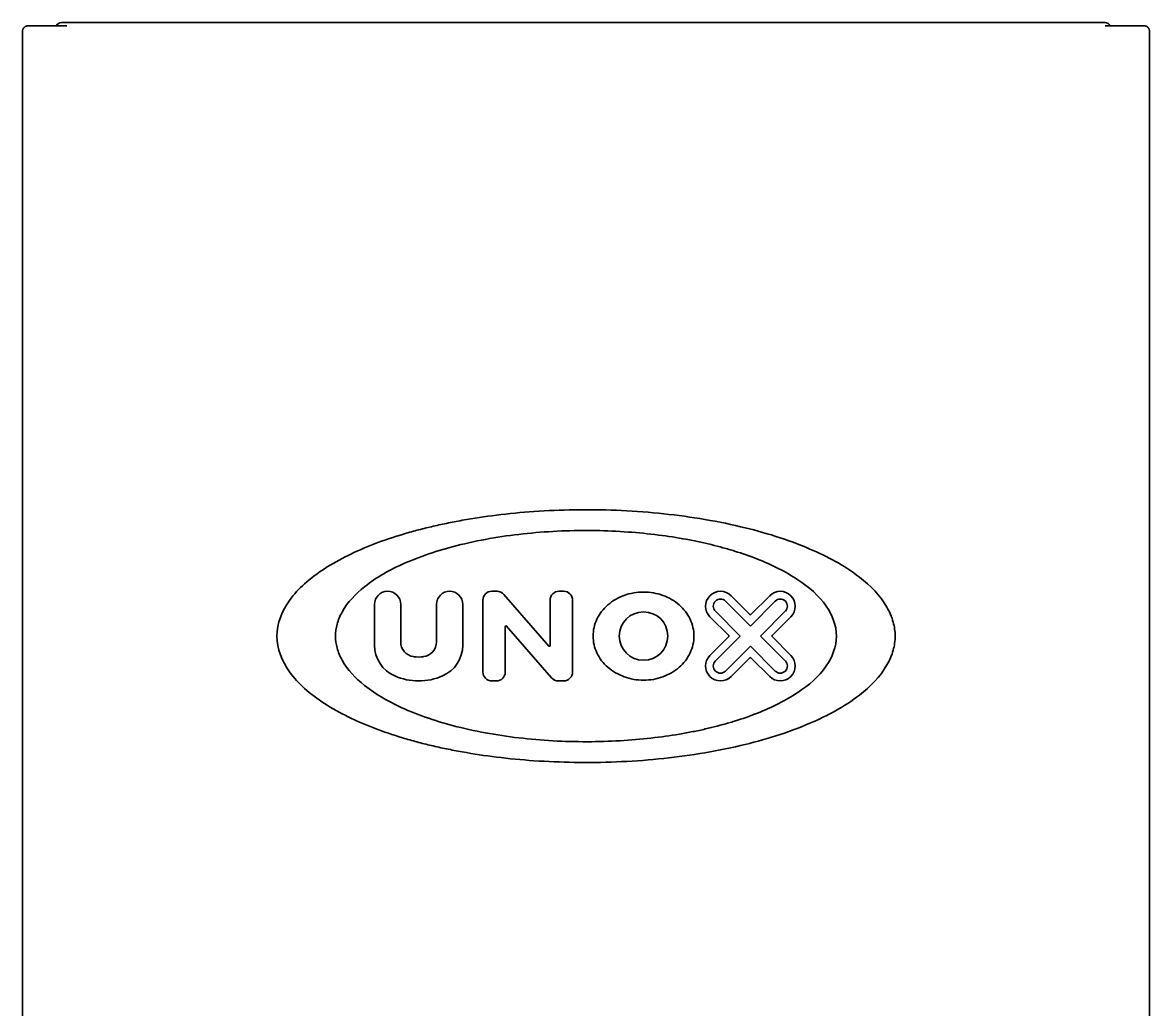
# Model space of a CAD drawing. Extents: x 6327 to 10269, y -393 to 3204.
# Drawn here: x 6640.1 to 6843.1, y 1448.9 to 1626.8 of the extents above; entities that cross this region are included whole.
import ezdxf

# ---------------------------------------------------------------- set-up
doc = ezdxf.new("R2010")
doc.units = 0
doc.header["$LTSCALE"] = 5
doc.layers.add('1', color=7, linetype='CONTINUOUS', true_color=0xffffff)

msp = doc.modelspace()

# ---------------------------------------------------------------- linework, layer by layer
at = {"layer": '1', "color": 7, "linetype": 'Continuous', "lineweight": 35}
for p, q in [((6648.07, 1626.23), (6641.02, 1626.23)), ((6647.07, 1626.83), (6835.07, 1626.83)), ((6842.13, 1626.23), (6835.07, 1626.23)), ((6640.07, 1389.22), (6640.07, 1625.27)), ((6843.07, 1625.27), (6843.07, 1389.22)), ((6723, 1522.69), (6723, 1509.77)), ((6725.55, 1524.3), (6724.61, 1524.3)), ((6734.88, 1514.42), (6726.77, 1523.75)), ((6735.11, 1522.69), (6735.11, 1514.51)), ((6737.53, 1524.3), (6736.73, 1524.3)), ((6739.15, 1509.77), (6739.15, 1522.69)), ((6766.71, 1522.52), (6771.18, 1518.04)), ((6771.09, 1520.13), (6767.7, 1523.51)), ((6771.18, 1518.04), (6775.66, 1522.52)), ((6774.66, 1523.51), (6771.28, 1520.13)), ((6703.48, 1521.95), (6703.48, 1514.6)), ((6708.19, 1515.19), (6708.19, 1521.95)), ((6714.65, 1521.95), (6714.65, 1515.19)), ((6719.36, 1514.6), (6719.36, 1521.95)), ((6769.37, 1516.23), (6764.89, 1520.7)), ((6777.48, 1520.7), (6773, 1516.23)), ((6763.9, 1519.71), (6767.28, 1516.32)), ((6775.09, 1516.32), (6778.47, 1519.71)), ((6727.04, 1509.77), (6727.04, 1517.95)), ((6727.27, 1518.04), (6735.38, 1508.71)), ((6767.28, 1516.13), (6763.9, 1512.75)), ((6764.89, 1511.75), (6769.37, 1516.23)), ((6771.18, 1514.41), (6766.71, 1509.93)), ((6775.66, 1509.93), (6771.18, 1514.41)), ((6773, 1516.23), (6777.48, 1511.75)), ((6778.47, 1512.75), (6775.09, 1516.13)), ((6767.7, 1508.94), (6771.09, 1512.32)), ((6771.28, 1512.32), (6774.66, 1508.94)), ((6724.61, 1508.15), (6725.42, 1508.15)), ((6736.6, 1508.15), (6737.53, 1508.15))]:
    msp.add_line(p, q, dxfattribs=at)
msp.add_circle((6751.94, 1516.23), 4.37, dxfattribs=at)
for centre, radius, start, end in [((6647.07, 1625.83), 1, 90, 156.4218), ((6835.07, 1625.83), 1, 23.5782, 90), ((6705.84, 1521.95), 2.36, 0, 180), ((6717.01, 1521.95), 2.36, 0, 180), ((6724.61, 1522.69), 1.62, 90, 180), ((6725.55, 1522.69), 1.62, 41, 90), ((6736.73, 1522.69), 1.62, 90, 180), ((6737.53, 1522.69), 1.62, 0, 90), ((6765.8, 1521.61), 2.69, 45, 225), ((6765.8, 1521.61), 1.29, 45, 225), ((6776.57, 1521.61), 2.69, 315, 135), ((6776.57, 1521.61), 1.29, 315, 135), ((6771.18, 1520.22), 0.135, 225, 315), ((6727.17, 1517.95), 0.135, 41, 180), ((6709.54, 1514.6), 6.06, 180, 246.4218), ((6710.88, 1515.19), 2.69, 180, 262.3377), ((6711.96, 1515.19), 2.69, 277.6623, 0), ((6713.31, 1514.6), 6.06, 293.5782, 0), ((6734.98, 1514.51), 0.135, 221, 0), ((6767.19, 1516.23), 0.135, 315, 45), ((6775.18, 1516.23), 0.135, 135, 225), ((6711.42, 1519.19), 6.73, 262.3377, 277.6623), ((6765.8, 1510.84), 2.69, 135, 315), ((6771.18, 1512.23), 0.135, 45, 135), ((6776.57, 1510.84), 2.69, 225, 45), ((6765.8, 1510.84), 1.29, 135, 315), ((6776.57, 1510.84), 1.29, 225, 45), ((6711.42, 1518.92), 10.77, 246.4218, 293.5782), ((6724.61, 1509.77), 1.62, 180, 270), ((6725.42, 1509.77), 1.62, 270, 0), ((6736.6, 1509.77), 1.62, 221, 270), ((6737.53, 1509.77), 1.62, 270, 0)]:
    msp.add_arc(centre, radius, start, end, dxfattribs=at)
for points, knots in [([(6640.07, 1625.27), (6640.07, 1625.33), (6640.08, 1625.39), (6640.1, 1625.48), (6640.1, 1625.51), (6640.12, 1625.57), (6640.13, 1625.6), (6640.16, 1625.69), (6640.19, 1625.75), (6640.24, 1625.82), (6640.26, 1625.85), (6640.29, 1625.89), (6640.3, 1625.9), (6640.32, 1625.92), (6640.33, 1625.93), (6640.39, 1625.99), (6640.43, 1626.03), (6640.5, 1626.07), (6640.51, 1626.08), (6640.54, 1626.1), (6640.55, 1626.11), (6640.59, 1626.13), (6640.65, 1626.16), (6640.71, 1626.18), (6640.75, 1626.19), (6640.77, 1626.19), (6640.8, 1626.2), (6640.81, 1626.2), (6640.89, 1626.22), (6640.95, 1626.23), (6641.02, 1626.23)], [0, 0, 0, 0, 0.125, 0.125, 0.1875, 0.1875, 0.25, 0.25, 0.375, 0.375, 0.4375, 0.4375, 0.46875, 0.46875, 0.5, 0.5, 0.625, 0.625, 0.65625, 0.65625, 0.6875, 0.6875, 0.75, 0.8125, 0.8125, 0.84375, 0.84375, 0.875, 0.875, 1, 1, 1, 1]), ([(6842.13, 1626.23), (6842.19, 1626.23), (6842.26, 1626.22), (6842.35, 1626.2), (6842.38, 1626.19), (6842.42, 1626.18), (6842.44, 1626.18), (6842.47, 1626.17), (6842.48, 1626.16), (6842.55, 1626.13), (6842.61, 1626.1), (6842.67, 1626.06), (6842.68, 1626.05), (6842.71, 1626.03), (6842.72, 1626.02), (6842.76, 1625.99), (6842.78, 1625.97), (6842.85, 1625.9), (6842.88, 1625.85), (6842.93, 1625.79), (6842.94, 1625.77), (6842.95, 1625.75), (6842.97, 1625.7), (6843.01, 1625.63), (6843.03, 1625.57), (6843.04, 1625.51), (6843.05, 1625.48), (6843.07, 1625.39), (6843.07, 1625.33), (6843.07, 1625.27)], [0, 0, 0, 0, 0.125, 0.125, 0.1875, 0.1875, 0.21875, 0.21875, 0.25, 0.25, 0.375, 0.375, 0.40625, 0.40625, 0.4375, 0.4375, 0.5, 0.5, 0.625, 0.625, 0.65625, 0.65625, 0.6875, 0.75, 0.8125, 0.8125, 0.875, 0.875, 1, 1, 1, 1]), ([(6797.26, 1516.23), (6797.26, 1517.08), (6797, 1518.9), (6795.28, 1522.86), (6790.29, 1527.81), (6781.17, 1532.64), (6768.89, 1536.42), (6754.59, 1538.67), (6742.09, 1539.17), (6732.35, 1538.76), (6725.62, 1538.11), (6720.37, 1537.32), (6716.47, 1536.57), (6713.75, 1535.97), (6711.12, 1535.31), (6707.68, 1534.34), (6703.5, 1532.93), (6698.77, 1530.89), (6694.51, 1528.53), (6690.91, 1525.84), (6687.38, 1522.13), (6685.89, 1518.51), (6685.89, 1516.23)], [0, 0, 0, 0, 0.019941, 0.042354, 0.099604, 0.179479, 0.281703, 0.398223, 0.516716, 0.573001, 0.625808, 0.674436, 0.697057, 0.718516, 0.739445, 0.760411, 0.802011, 0.842362, 0.880468, 0.915456, 0.946829, 1, 1, 1, 1]), ([(6696.45, 1516.23), (6696.45, 1516.94), (6696.66, 1518.46), (6698.05, 1521.75), (6702.07, 1525.89), (6709.47, 1529.94), (6719.43, 1533.1), (6731.02, 1534.98), (6741.15, 1535.4), (6749.05, 1535.05), (6754.5, 1534.51), (6758.76, 1533.86), (6761.92, 1533.23), (6764.12, 1532.73), (6766.25, 1532.17), (6769.04, 1531.36), (6772.43, 1530.18), (6776.27, 1528.48), (6780.65, 1525.95), (6785.01, 1522.33), (6786.7, 1518.12), (6786.7, 1516.23)], [0, 0, 0, 0, 0.020426, 0.043294, 0.101168, 0.181166, 0.283064, 0.398962, 0.516733, 0.572675, 0.625172, 0.673535, 0.696042, 0.717401, 0.73824, 0.759127, 0.800607, 0.840911, 0.879072, 0.945685, 1, 1, 1, 1]), ([(6761.02, 1516.23), (6761.02, 1517.27), (6760.52, 1519.41), (6758.46, 1522.05), (6755.45, 1523.77), (6751.94, 1524.37), (6748.43, 1523.77), (6745.41, 1522.05), (6743.35, 1519.41), (6742.85, 1517.27), (6742.85, 1516.23)], [0, 0, 0, 0, 0.117152, 0.239047, 0.367351, 0.5, 0.632649, 0.760953, 0.882848, 1, 1, 1, 1]), ([(6685.89, 1516.23), (6685.89, 1513.95), (6687.38, 1510.32), (6690.91, 1506.62), (6694.51, 1503.92), (6698.77, 1501.56), (6703.5, 1499.53), (6707.68, 1498.12), (6711.12, 1497.14), (6713.75, 1496.48), (6716.47, 1495.88), (6720.37, 1495.13), (6725.62, 1494.34), (6732.35, 1493.7), (6742.09, 1493.29), (6754.59, 1493.78), (6768.89, 1496.03), (6781.17, 1499.81), (6790.29, 1504.64), (6795.28, 1509.6), (6797, 1513.55), (6797.26, 1515.37), (6797.26, 1516.23)], [0, 0, 0, 0, 0.053171, 0.084544, 0.119532, 0.157638, 0.197989, 0.239589, 0.260555, 0.281484, 0.302943, 0.325564, 0.374192, 0.426999, 0.483284, 0.601777, 0.718297, 0.820521, 0.900396, 0.957646, 0.980059, 1, 1, 1, 1]), ([(6786.7, 1516.23), (6786.7, 1514.33), (6785.01, 1510.12), (6780.65, 1506.5), (6776.27, 1503.97), (6772.43, 1502.27), (6769.04, 1501.09), (6766.25, 1500.28), (6764.12, 1499.73), (6761.92, 1499.22), (6758.76, 1498.6), (6754.5, 1497.94), (6749.05, 1497.4), (6741.15, 1497.06), (6731.02, 1497.47), (6719.43, 1499.35), (6709.47, 1502.51), (6702.07, 1506.56), (6698.05, 1510.71), (6696.66, 1514), (6696.45, 1515.51), (6696.45, 1516.23)], [0, 0, 0, 0, 0.054315, 0.120928, 0.159089, 0.199393, 0.240873, 0.26176, 0.282599, 0.303958, 0.326465, 0.374828, 0.427325, 0.483267, 0.601038, 0.716936, 0.818834, 0.898832, 0.956706, 0.979574, 1, 1, 1, 1]), ([(6742.85, 1516.23), (6742.85, 1515.19), (6743.35, 1513.04), (6745.41, 1510.41), (6748.43, 1508.68), (6751.94, 1508.08), (6755.45, 1508.68), (6758.46, 1510.41), (6760.52, 1513.04), (6761.02, 1515.19), (6761.02, 1516.23)], [0, 0, 0, 0, 0.117152, 0.239047, 0.367351, 0.5, 0.632649, 0.760953, 0.882848, 1, 1, 1, 1])]:
    msp.add_open_spline(points, degree=3, knots=knots, dxfattribs=at)

doc.saveas('drawing.dxf')
